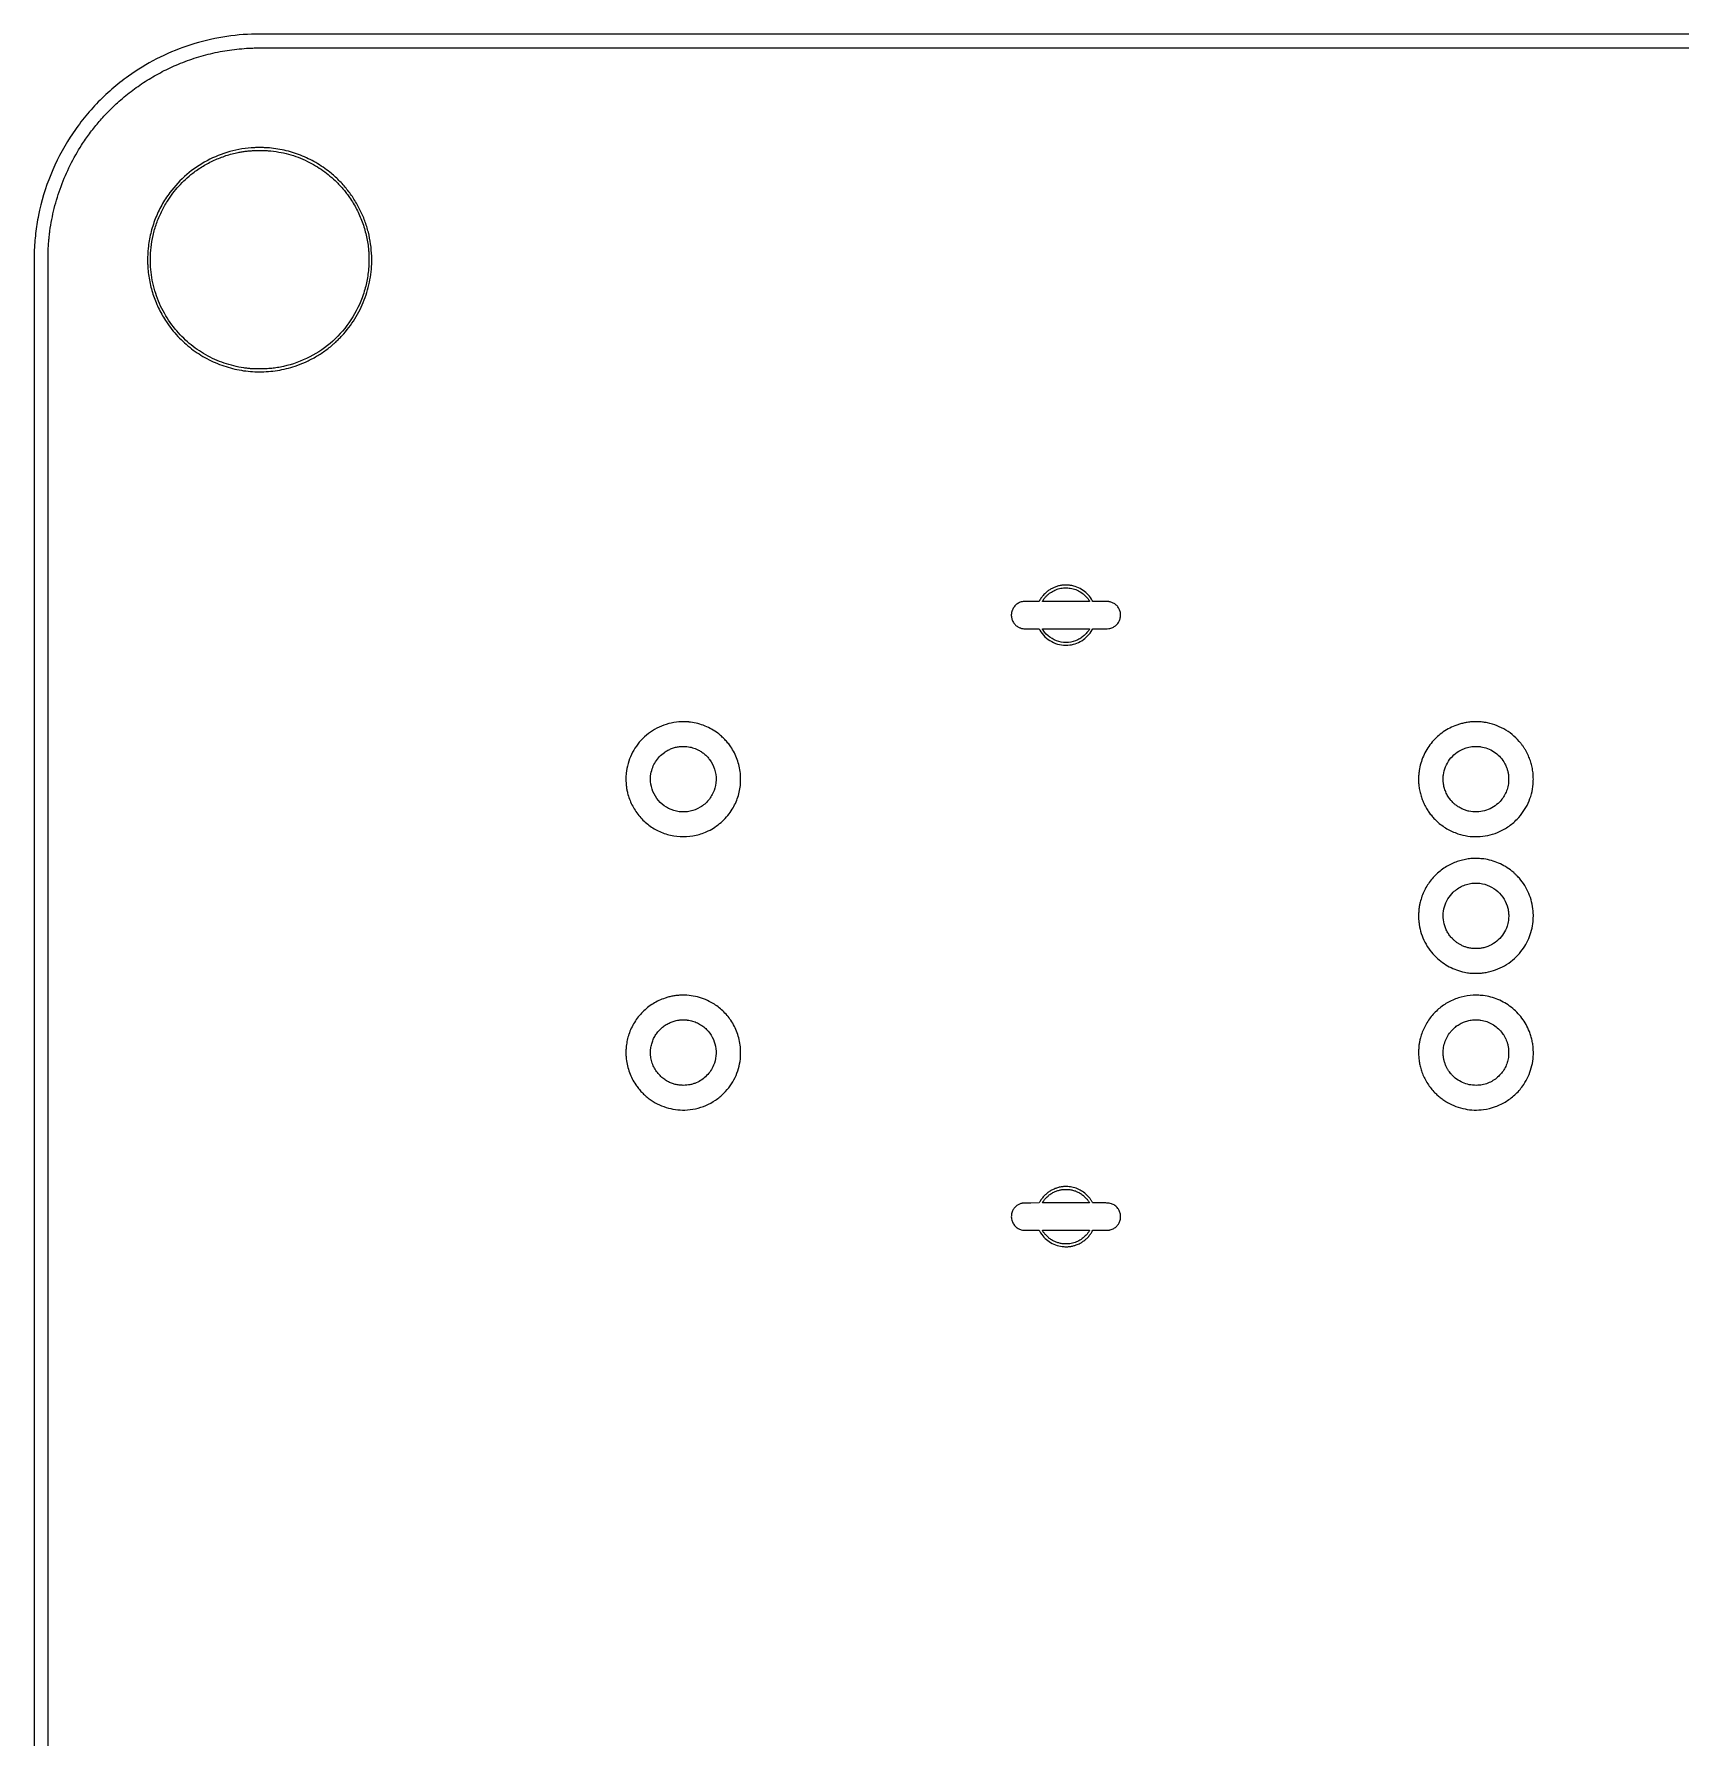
# Model space of a CAD drawing. Extents: x 0 to 24643, y 0 to 50000.
# Drawn here: x 0 to 12322, y 37256 to 50000 of the extents above; entities that cross this region are included whole.
import ezdxf

# ---------------------------------------------------------------- set-up
doc = ezdxf.new("R2010")
doc.units = 0

msp = doc.modelspace()

# ---------------------------------------------------------------- linework, layer by layer
for points in [[(23019.260842, 49998.888079, 0.000001), (20714.559307, 49999.172447, 0.000022), (17617.631839, 49999.413961, 0.000005), (12334.5, 49999.540123, 0.000007), (8235.163056, 49999.542638, 0.000011), (4780.784375, 49999.42168), (1643.872713, 49999.241196, 0.009283), (1627, 49998.92694, 0.036365), (1381.640711, 49971.856237, 0.036496), (1143.095769, 49909.534925, 0.036527), (916.340003, 49813.255972, 0.036568), (706.097452, 49685.033641, 0.047076), (466.881075, 49477.40022, 0.047014), (270.608053, 49228.59863, 0.047009), (124.252939, 48947.48573, 0.047047), (33.031162, 48644.057213, 0.010153), (20.860593, 48576.295065, 0.010365), (11.544408, 48508.558989, 0.010256), (4.962801, 48439.807866, 0.009473), (0.994476, 48369, 0.00926), (-0.020786, 48314.187031), (-0.02198, 25000)], [(104.360061, 25000), (104.361508, 48344.292403, -0.014825), (105.776363, 48392, -0.003999), (108.219493, 48428.250766, -0.004861), (111.109887, 48462.168591, -0.005066), (114.539703, 48494.755706, -0.005192), (118.603782, 48527, -0.027292), (151.174438, 48696.052375, -0.027287), (201.967183, 48860.563327, -0.027229), (270.496823, 49018.89948, -0.026908), (356.069182, 49169.5, -0.016876), (414.800274, 49254.566094, -0.01635), (479.731401, 49336.403931, -0.016331), (549.95256, 49413.918893, -0.016735), (624.531957, 49486.034248, -0.020397), (725.40562, 49570.028772, -0.02074), (832.244384, 49645.032313, -0.020741), (944.925402, 49710.923115, -0.020403), (1063.286839, 49767.640235, -0.022989), (1198.521522, 49818.556286, -0.022915), (1338.004027, 49856.902938, -0.022849), (1480.813155, 49882.415036, -0.022542), (1626, 49894.933859, -0.010234), (1669.448866, 49895.823348), (12319.950244, 49895.852033), (22970.353012, 49895.87708, -0.010187)]]:
    msp.add_lwpolyline(points, format="xyb")
for points in [[(1648, 49149.976295, 0.053657), (1464.817051, 49120.35393, 0.055229), (1294.014928, 49052.552996, 0.055351), (1142.522158, 48949.174285, 0.054343), (1016.351034, 48814.5, 0.034507), (955.18469, 48720.165017, 0.033436), (906.84922, 48617.337403, 0.033422), (872.634691, 48508.9409, 0.03441), (853.575756, 48398, 0.012334), (851.007246, 48364.566355, 0.008113), (849.62659, 48325.997086, 0.008163), (849.504595, 48288.239522, 0.014962), (850.827706, 48257.5, 0.030828), (865.785662, 48147.021449, 0.032772), (894.049024, 48041.512617, 0.033), (935.633811, 47941.268379, 0.032195), (990.345155, 47846.5, 0.041297), (1075.722259, 47738.843171, 0.041156), (1177.72192, 47646.547215, 0.041075), (1293.665819, 47572.046159, 0.040782), (1420.5, 47517.295853, 0.040678), (1551.403837, 47484.612264, 0.040466), (1686.102982, 47473.477854, 0.040415), (1821.00205, 47484.184254, 0.040347), (1952.5, 47516.452549, 0.024437), (2030.801726, 47546.836379, 0.025328), (2104.806874, 47584.396741, 0.02523), (2174.899729, 47629.398543, 0.023836), (2241.5, 47682.039777, 0.013428), (2256.983577, 47696.27393, 0.003783), (2280.355769, 47719.293599, 0.003785), (2303.380863, 47742.668409, 0.01338), (2317.643316, 47758.177987, 0.046025), (2410.593579, 47887.066525, 0.047107), (2477.562041, 48029.811368, 0.047315), (2516.406278, 48181.964098, 0.047275), (2525.969224, 48338.75, 0.026033), (2518.179216, 48429.515386, 0.02735), (2501.048525, 48517.471633, 0.027411), (2474.464994, 48602.848985, 0.026408), (2438.418967, 48685.905576, 0.026605), (2393.61372, 48764.989212, 0.0272), (2340.966708, 48838.260435, 0.027232), (2280.739011, 48905.305129, 0.026807), (2213.278793, 48965.780759, 0.038066), (2108.218634, 49037.83563, 0.038145), (1993.520661, 49093.073265, 0.038045), (1871.464775, 49130.36285, 0.03743), (1744.5, 49148.984312, 0.01148), (1724.99477, 49149.918209, 0.003651), (1695.906057, 49150.429672, 0.003613), (1666.915347, 49150.518197, 0.012235)], [(1752.5, 49127.532745, -0.02148), (1830.034284, 49117.466631, -0.023582), (1904.00528, 49100.986398, -0.023802), (1975.469865, 49077.781768, -0.022766), (2045.5, 49047.587339, -0.020041), (2105.609076, 49015.318616, -0.021556), (2161.454422, 48979.059892, -0.021503), (2214.091496, 48938.041854, -0.019742), (2264.591449, 48891.517547, -0.009544), (2292.118218, 48863.003706, -0.012541), (2316.068826, 48835.894689, -0.012737), (2338.333445, 48807.968182, -0.010384), (2360.762645, 48777, -0.032057), (2413.383227, 48689.606063, -0.031041), (2455.036163, 48595.275055, -0.031049), (2484.680247, 48496.539396, -0.032117), (2501.461007, 48396, -0.012189), (2503.996741, 48363.044515, -0.008195), (2505.356739, 48325.309416, -0.008258), (2505.471237, 48288.587544, -0.015593), (2504.151276, 48259, -0.013959), (2498.393447, 48203.666233, -0.016172), (2489.748981, 48151.410152, -0.016519), (2477.940749, 48100.822746, -0.015929), (2462.692956, 48050.5, -0.064063), (2370.793247, 47862.186324, -0.064336), (2234.330293, 47703.568689, -0.064339), (2062.03959, 47584.850911, -0.06408), (1865, 47513.626886, -0.013178), (1820.745361, 47505.000299, -0.014862), (1777.833662, 47499.108863, -0.014661), (1734.133024, 47495.719773, -0.012168), (1687.5, 47494.61238, -0.006759), (1654.793046, 47495.073913, -0.010862), (1626.93828, 47496.449656, -0.011093), (1599.594298, 47499.007093, -0.007468), (1568.5, 47503.084214, -0.046457), (1422.508603, 47538.52615, -0.046053), (1285.118461, 47600.383736, -0.046016), (1161.271683, 47686.400748, -0.046223), (1055.450729, 47793.5, -0.04986), (965.31483, 47928.887216, -0.049976), (903.846547, 48079.334723, -0.049901), (873.385379, 48239.201864, -0.049413), (875.048029, 48402.475082, -0.028921), (890.417008, 48493.783833, -0.028474), (916.274784, 48583.196899, -0.028383), (952.221193, 48669.369835, -0.028304), (997.725338, 48751, -0.022109), (1037.845102, 48808.483115, -0.021548), (1083.2111, 48862.712105, -0.021427), (1133.343363, 48913.127759, -0.021269), (1187.726944, 48959.198791, -0.029483), (1264.626643, 49011.962072, -0.028531), (1348.025645, 49055.950453, -0.0285), (1435.985265, 49090.201429, -0.029259), (1526.507133, 49113.879942, -0.008276), (1557.279184, 49119.504735, -0.010653), (1585.73666, 49123.600269, -0.009759), (1616.242219, 49126.726181, -0.005439), (1653.5, 49129.402855, -0.017561), (1669.156451, 49129.805664, -0.002373), (1702.021707, 49129.340849, -0.002575), (1734.856154, 49128.551412, -0.014242)], [(7703, 45878.382046, 0.026783), (7676.782965, 45874.564434, 0.027885), (7651.482151, 45867.998666, 0.02832), (7627.444117, 45858.777704, 0.029719), (7605, 45847.026403, 0.014204), (7593.172016, 45839.442358, 0.017681), (7582.650192, 45831.70728, 0.017076), (7572.412656, 45823.024038, 0.011856), (7561.43026, 45812.558708, 0.012933), (7550.677035, 45801.24321, 0.017684), (7541.634938, 45790.479582, 0.018322), (7533.626671, 45779.419337, 0.015669), (7526, 45767.219847), (7519.5, 45756.059227), (7463.322359, 45756.029614, 0.001468), (7439.456815, 45755.946951, 0.002746), (7420.14329, 45755.717277, 0.002241), (7405.059675, 45755.387439, 0.027971), (7399.363602, 45754.917746, 0.071285), (7372.532568, 45747.186961, 0.06774), (7348.434414, 45732.141259, 0.068071), (7329.332341, 45711.282178, 0.073285), (7317.105307, 45686.554814, 0.004667), (7314.770873, 45679.102689, 0.020924), (7313.629206, 45674.675883, 0.021641), (7312.879567, 45670.23646, 0.005229), (7312.035163, 45662.831987, 0.069158), (7312.94351, 45636.893438, 0.064024), (7320.841251, 45611.450185, 0.063686), (7334.972132, 45588.711992, 0.067041), (7354.157417, 45570.70721, 0.027595), (7361.45113, 45566.087457, 0.017331), (7370.430945, 45561.471965, 0.017373), (7379.645017, 45557.51785, 0.029296), (7387.645816, 45554.936861, 0.034354), (7398.434795, 45552.9201, 0.016933), (7412.347662, 45551.773155, 0.009865), (7433.006075, 45551.180918, 0.002153), (7468.605045, 45551.016273), (7519.710089, 45551), (7524.971736, 45541.75, 0.070661), (7563.03556, 45492.529693, 0.069598), (7613.479887, 45455.558949, 0.069481), (7672.213168, 45433.802444, 0.070025), (7734.5, 45429.04728, 0.06119), (7789.407584, 45439.37132, 0.062871), (7839.644084, 45462.633768, 0.06258), (7882.716616, 45497.767455, 0.059666), (7916.557501, 45542.994548), (7921.175042, 45551), (7972.337521, 45551.008553, 0.003516), (8017.373144, 45551.33277, 0.022935), (8039.963094, 45552.691911, 0.043568), (8055.520658, 45555.732954, 0.040591), (8070.705702, 45561.470398, 0.02836), (8081.634922, 45567.428229, 0.031211), (8091.45898, 45574.415071, 0.031032), (8100.385151, 45582.608887, 0.027415), (8108.629819, 45592.175984, 0.068585), (8121.452271, 45614.59599, 0.063186), (8128.185294, 45640.282417, 0.062877), (8128.307024, 45666.957309, 0.066623), (8121.732123, 45692.275927, 0.063972), (8109.028089, 45714.729153, 0.063469), (8091.031783, 45733.309558, 0.063308), (8068.904904, 45746.819401, 0.063072), (8044.073784, 45754.384386, 0.027161), (8036.702712, 45755.239091, 0.009179), (8025.90184, 45755.701347, 0.005145), (8008.976894, 45755.94042, 0.000959), (7977.90985, 45756), (7921.172132, 45756), (7917.42293, 45762.75, 0.057826), (7887.346901, 45804.653972, 0.057033), (7848.346817, 45838.776993, 0.057027), (7802.642207, 45863.209734, 0.057792), (7752.803592, 45876.550086, 0.021451), (7742.957392, 45877.56973, 0.005882), (7727.374087, 45878.326597, 0.005596), (7711.885634, 45878.72281, 0.026364)], [(7753, 45855.546343, -0.050325), (7794.181934, 45844.250441, -0.052025), (7831.788854, 45825.041697, -0.052145), (7864.546416, 45798.531028, -0.051007), (7891.383244, 45765.633869, -0.00278), (7893.53611, 45762.324863, -0.004334), (7895.350078, 45759.44801, -0.001356), (7896.890219, 45756.942681, -0.137986), (7897, 45756.552457, -0.413286), (7896.773119, 45756.324855, -0.00001), (7845.153125, 45756.162284, -0.000489), (7788.17908, 45756.039699, -0.000293), (7720.5, 45756, -0.000427), (7652.820927, 45756.057859, -0.000713), (7595.846875, 45756.236521, -0.000021), (7544.329992, 45756.473651, -0.412854), (7544, 45756.805179, -0.153048), (7544.631553, 45758.820101, -0.002178), (7551.983935, 45769.298772, -0.006701), (7559.310932, 45779.356586, -0.01523), (7565.175084, 45786.706227, -0.026787), (7578.748575, 45801.05997, -0.024107), (7594.246531, 45814.4231, -0.023924), (7611.090526, 45826.334623, -0.025296), (7628.692419, 45836.345105, -0.023162), (7645.487807, 45843.849515, -0.023594), (7662.803268, 45849.716829, -0.022432), (7681.386548, 45854.159612, -0.017245), (7702, 45857.387429, -0.03412), (7710.29222, 45857.824233, -0.005125), (7726.959066, 45857.393554, -0.005545), (7743.635251, 45856.606277, -0.027226)], [(7895.883279, 45548.75, -0.032932), (7890.429685, 45539.881223, -0.014422), (7882.117841, 45528.856251, -0.014095), (7872.498905, 45517.506209, -0.017119), (7862.838625, 45507.452649, -0.016631), (7849.807127, 45495.604932, -0.023172), (7837.340541, 45485.964281, -0.023365), (7824.117494, 45477.577938, -0.017342), (7808.801272, 45469.529985, -0.089686), (7738.679017, 45450.105866, -0.090241), (7666.354932, 45456.534914, -0.090001), (7600.776926, 45488.064987, -0.088622), (7550.048221, 45540.766941, -0.002844), (7547.729984, 45544.275762, -0.004431), (7545.776665, 45547.327895, -0.001401), (7544.119434, 45549.985144, -0.139605), (7544, 45550.404564, -0.413213), (7544.244447, 45550.649848, -0.000011), (7595.85721, 45550.825091, -0.000527), (7652.842614, 45550.957213, -0.000316), (7720.535184, 45551), (7897.070368, 45551)], [(4825, 44855.372627, 0.041395), (4748.102142, 44842.107087, 0.044951), (4676.628046, 44816.549358, 0.045258), (4611.293786, 44778.819188, 0.043076), (4552.637212, 44729.387472, 0.042746), (4506.023856, 44673.933537, 0.04268), (4469.492143, 44611.332855, 0.042374), (4443.907212, 44542.996903, 0.04088), (4429.826785, 44470.5, 0.02289), (4428.690912, 44452.87156, 0.005966), (4428.502399, 44424.480369, 0.005896), (4428.98651, 44396.148234, 0.02411), (4430.311068, 44379, 0.005867), (4432.432133, 44363.618506, 0.008175), (4434.716036, 44349.912367, 0.0085), (4437.369597, 44336.718051, 0.00725), (4440.604677, 44322.899329, 0.054822), (4473.190296, 44234.727661, 0.054701), (4524.177705, 44155.673392, 0.054768), (4591.028672, 44089.639551, 0.055221), (4670.445918, 44039.904981, 0.055926), (4761.713066, 44007.884358, 0.056483), (4857.49904, 43997.029221, 0.056483), (4953.285502, 44007.884422, 0.055924), (5044.554082, 44039.905117, 0.03426), (5094.504988, 44068.349391, 0.033492), (5140.505173, 44103.544582, 0.033462), (5181.431957, 44144.599386, 0.034059), (5216.25456, 44190.516297, 0.028508), (5241.675813, 44234.531594, 0.030038), (5261.434254, 44280.405973, 0.029762), (5275.698899, 44328.713009, 0.026947), (5284.700482, 44380, 0.022389), (5286.017927, 44397.510957, 0.006153), (5286.516176, 44425.160679, 0.006042), (5286.340595, 44452.719113, 0.024362), (5285.211747, 44469.5, 0.027449), (5275.772894, 44524.23518, 0.031454), (5260.672034, 44575.110735, 0.031823), (5239.493041, 44623.174371, 0.029406), (5211.883428, 44669.5, 0.022176), (5191.638093, 44696.657302, 0.019359), (5168.168256, 44723.219894, 0.019267), (5142.582856, 44748.023887, 0.021343), (5115.993617, 44769.910162, 0.032096), (5069.647807, 44800.39615, 0.032805), (5020.110092, 44824.45273, 0.032483), (4967.383079, 44842.016646, 0.030182), (4911.51812, 44853.123784, 0.011317), (4902.309115, 44854.171497, 0.010563), (4892.847944, 44854.83034, 0.007504), (4880.863763, 44855.23066, 0.002386), (4863, 44855.473848, 0.001209), (4849.839653, 44855.55837, 0.001667), (4838.01875, 44855.56629, 0.001051), (4828.079167, 44855.518922, 0.020307)], [(10746.5, 44854.50808, 0.015351), (10715.633342, 44850.282165, 0.0177), (10686.530098, 44844.317192, 0.017951), (10658.286263, 44836.395357, 0.016726), (10630, 44826.300212, 0.065337), (10532.279768, 44772.05705, 0.065375), (10451.886261, 44694.44555, 0.065307), (10394.189582, 44598.630183, 0.064965), (10363.028159, 44491.00615, 0.00851), (10360.806843, 44474.659965, 0.012627), (10359.467783, 44460.270521, 0.011569), (10358.786533, 44444.937514, 0.005765), (10358.597292, 44425.5, 0.006858), (10358.906984, 44405.534239, 0.012312), (10359.789118, 44389.168289, 0.013078), (10361.428644, 44373.555018, 0.009064), (10364.062206, 44356, 0.021959), (10371.984743, 44319.001448, 0.021767), (10383.140636, 44282.729905, 0.021708), (10397.441757, 44247.470312, 0.021559), (10414.776258, 44213.5, 0.022008), (10431.439268, 44186.860539, 0.017231), (10451.733973, 44159.455687, 0.017279), (10473.78588, 44133.614288, 0.022656), (10495.744519, 44111.6951, 0.024493), (10532.131629, 44081.650102, 0.027068), (10570.126538, 44056.368548, 0.027359), (10610.247539, 44035.568102, 0.026166), (10652.992804, 44018.92643, 0.043303), (10726.647849, 44001.494385, 0.044371), (10801.598415, 43997.205579, 0.044378), (10876.119697, 44006.208148, 0.043341), (10948.5, 44028.245438, 0.025746), (10988.980558, 44046.990193, 0.026739), (11026.793639, 44069.584855, 0.026563), (11062.205613, 44096.237168, 0.024696), (11095.506224, 44127.115963, 0.042268), (11142.258956, 44183.849714, 0.043705), (11178.216492, 44247.030147, 0.04333), (11202.886743, 44316.014676, 0.04016), (11216.087334, 44390, 0.018095), (11216.986355, 44404.940809, 0.005965), (11217.250008, 44426.943765, 0.005926), (11216.991074, 44448.887229, 0.018932), (11216.091112, 44463.5, 0.020484), (11210.099525, 44505.91565, 0.024499), (11200.889969, 44545.199041, 0.024872), (11188.023941, 44582.883873, 0.022364), (11171.069384, 44620.5, 0.011088), (11160.104234, 44641.04012, 0.013901), (11148.998346, 44659.553755, 0.01415), (11137.053596, 44677.147874, 0.012264), (11123.567744, 44694.915153, 0.04357), (11072.190874, 44748.876802, 0.043312), (11012.143699, 44793.237961, 0.043412), (10945.491732, 44826.504666, 0.044214), (10874.5, 44847.519146, 0.008268), (10852.874582, 44851.518877, 0.017062), (10835.830205, 44853.785909, 0.015824), (10817.881423, 44854.980644, 0.006153), (10793, 44855.54092, 0.002633), (10776.890257, 44855.620517, 0.005471), (10764.323719, 44855.478925, 0.006927), (10754.357781, 44855.11938, 0.013863)], [(4885.006128, 44670.533719, -0.019185), (4906.405223, 44667.185852, -0.022922), (4926.231838, 44662.346707, -0.022834), (4945.596619, 44655.694557, -0.018774), (4965.609385, 44646.898873, -0.030493), (4990.596301, 44632.836787, -0.029887), (5013.863317, 44615.753709, -0.029673), (5035.083829, 44595.889015, -0.029069), (5053.959821, 44573.52121, -0.083606), (5091.239355, 44501.207919, -0.083838), (5102.733181, 44420.744517, -0.083711), (5087.169368, 44340.865699, -0.083009), (5046.255434, 44270.246212, -0.084315), (4984.247178, 44216.751482, -0.084366), (4908.067043, 44186.742335, -0.084261), (4826.167319, 44183.563122, -0.08382), (4747.643519, 44207.559009, -0.080206), (4684.545155, 44252.977468, -0.079512), (4638.723548, 44316.068896, -0.079559), (4614.89854, 44390.274864, -0.08044), (4615.57001, 44467.916812, -0.049549), (4628.295464, 44514.221357, -0.048871), (4649.924035, 44557.345399, -0.04881), (4679.541413, 44595.499916, -0.049166), (4715.926775, 44627.086194, -0.031726), (4741.696961, 44643.000654, -0.030797), (4769.525558, 44655.703534, -0.030661), (4798.828689, 44664.939863, -0.030792), (4829, 44670.507309, -0.019829), (4841.363908, 44671.514192, -0.010284), (4856.854971, 44671.840144, -0.010283), (4872.411724, 44671.527496, -0.019044)], [(10824, 44669.52395, -0.054137), (10875.029687, 44656.063198, -0.05411), (10921.989795, 44631.960939, -0.053704), (10962.98975, 44598.148995, -0.051814), (10996.406124, 44556, -0.020625), (11001.790712, 44546.715829, -0.008787), (11008.256794, 44533.883229, -0.008842), (11014.397572, 44520.546029, -0.016466), (11018.820731, 44509.5, -0.015141), (11022.31166, 44498.882918, -0.010589), (11025.626168, 44486.727766, -0.010379), (11028.508834, 44474.090843, -0.01218), (11030.698529, 44462, -0.028352), (11032.142731, 44447.327787, -0.010524), (11032.565594, 44426.58097, -0.010519), (11032.115356, 44405.841573, -0.028479), (11030.65123, 44391.202928, -0.040006), (11020.703295, 44349.944923, -0.043037), (11004.477226, 44311.842098, -0.043135), (10982.00693, 44277.155048, -0.040548), (10953.489817, 44246.054799, -0.060929), (10906.341682, 44211.970679, -0.060278), (10852.200947, 44190.105829, -0.059823), (10794.02369, 44181.675393, -0.058367), (10735, 44187.132793, -0.033675), (10708.99374, 44194.502037, -0.0263), (10681.902431, 44205.829755, -0.026141), (10655.946727, 44220.039674, -0.031811), (10633.343035, 44236.066631, -0.017872), (10624.901403, 44243.412601, -0.008376), (10614.49003, 44253.479944, -0.008375), (10604.423113, 44263.888906, -0.017899), (10597.08182, 44272.324447, -0.036395), (10577.741332, 44300.138405, -0.034029), (10562.148193, 44331.079657, -0.033662), (10550.749816, 44364.197126, -0.033798), (10543.917189, 44398.5, -0.02481), (10542.944326, 44410.722134, -0.009507), (10542.759998, 44427.777919, -0.009596), (10543.232352, 44445.014555, -0.021761), (10544.405498, 44457.999261, -0.062407), (10560.499244, 44518.92086, -0.064587), (10591.009391, 44573.221074, -0.064421), (10634.444974, 44618.053275, -0.061553), (10688.5, 44651.165192, -0.023961), (10706.043214, 44658.146561, -0.019332), (10725.469896, 44663.98964, -0.018804), (10745.909898, 44668.472604, -0.019165), (10766.5, 44671.373658, -0.028063), (10776.545782, 44671.831419, -0.005395), (10794.775134, 44671.441853, -0.005656), (10813.061371, 44670.646454, -0.023744)], [(10761, 43833.305607, 0.026809), (10719.966573, 43828.668758, 0.023788), (10677.965693, 43819.554157, 0.023662), (10636.780712, 43806.426013, 0.025733), (10598.187999, 43789.773941, 0.054134), (10519.085438, 43739.409734, 0.05465), (10452.916672, 43673.383649, 0.054682), (10402.655798, 43594.628723, 0.05432), (10370.526927, 43506.67755, 0.014409), (10365.077674, 43481.46934, 0.016866), (10361.412532, 43457.275725, 0.016442), (10359.322032, 43432.36961, 0.01252), (10358.615233, 43405, 0.005184), (10358.80027, 43385.701645, 0.011958), (10359.436443, 43371.209653, 0.012849), (10360.730544, 43357.406643, 0.006957), (10362.994073, 43340.5, 0.041649), (10379.0019, 43272.211461, 0.040941), (10406.170244, 43207.10874, 0.040913), (10443.604562, 43147.261875, 0.041467), (10490.132614, 43094.598868, 0.03498), (10536.732762, 43055.79587, 0.03522), (10588.184245, 43023.966119, 0.035251), (10643.549501, 42999.696648, 0.035177), (10701.813864, 42983.425376, 0.009087), (10724.12447, 42979.277178, 0.018442), (10741.822915, 42976.985333, 0.016667), (10760.741598, 42975.876055, 0.006128), (10787.5, 42975.528719, 0.004605), (10812.903095, 42975.744312, 0.015129), (10829.656705, 42976.548304, 0.017496), (10845.021759, 42978.295046, 0.007932), (10865, 42981.602189, 0.04321), (10935.16951, 43000.741347, 0.041941), (11001.745254, 43031.797965, 0.042041), (11062.056368, 43073.444888, 0.043891), (11113.612135, 43124.051049, 0.037244), (11152.567442, 43177.197973, 0.038532), (11182.711584, 43234.953178, 0.038363), (11203.742299, 43296.892479, 0.036254), (11215.556196, 43362.5, 0.017233), (11216.762981, 43379.415321, 0.007442), (11217.257195, 43402.003505, 0.007416), (11217.080869, 43424.493489, 0.018191), (11216.105041, 43441, 0.036857), (11204.573709, 43508.538567, 0.039309), (11183.394278, 43572.158717, 0.039574), (11152.676673, 43631.298769, 0.038396), (11112.748571, 43685.5, 0.014873), (11101.035762, 43698.291419, 0.007874), (11085.804718, 43713.47675, 0.007872), (11070.164724, 43728.117297, 0.015456), (11057.191438, 43739.17271, 0.033363), (11009.318095, 43772.500062, 0.03377), (10957.625843, 43799.013912, 0.033865), (10902.978673, 43818.265424, 0.033979), (10846.294019, 43829.937667, 0.013011), (10825.542452, 43832.21124, 0.010911), (10803.444651, 43833.567228, 0.010964), (10781.446796, 43833.953058, 0.013633)], [(10817.40207, 43647.908666, -0.076399), (10888.733197, 43627.781704, -0.075385), (10951.092455, 43587.104029, -0.075527), (10998.497141, 43529.847754, -0.077145), (11026.336013, 43461.5, -0.011056), (11029.012169, 43448.987089, -0.015276), (11030.819415, 43437.64684, -0.014673), (11031.978737, 43425.872249, -0.009107), (11032.681079, 43412, -0.019915), (11032.515641, 43389.797872, -0.023958), (11030.531931, 43369.019975, -0.023956), (11026.569298, 43348.525428, -0.019904), (11020.459763, 43327.174364, -0.06309), (10994.069616, 43271.768702, -0.062965), (10954.682273, 43224.652937, -0.062918), (10904.778239, 43188.794303, -0.062827), (10847.5, 43166.452337, -0.011699), (10832.074729, 43162.953974, -0.021088), (10819.272507, 43160.921391, -0.019711), (10805.777496, 43159.895605, -0.008855), (10788, 43159.56242, -0.009241), (10770.075549, 43159.875254, -0.019677), (10756.253001, 43160.917798, -0.020949), (10743.107492, 43162.992311, -0.012018), (10727.450929, 43166.533667, -0.012287), (10715.097398, 43169.966626, -0.015481), (10703.855982, 43173.774256, -0.014728), (10692.433348, 43178.429562, -0.009552), (10679.5, 43184.44826, -0.020894), (10660.690289, 43194.637272, -0.023291), (10643.488515, 43206.02556, -0.023059), (10627.272599, 43219.071177, -0.0197), (10611.417507, 43234.230835, -0.031445), (10590.531126, 43258.750346, -0.033103), (10573.273174, 43285.293613, -0.033266), (10559.741004, 43313.755624, -0.032435), (10549.970869, 43344, -0.066262), (10542.547226, 43408.111195, -0.065691), (10552.107905, 43472.130004, -0.065831), (10577.914945, 43531.358843, -0.067048), (10618.102499, 43581.434906, -0.041736), (10650.942725, 43607.839477, -0.042907), (10687.420137, 43628.148171, -0.04287), (10726.858988, 43641.946684, -0.041517), (10768.5, 43649.004092, -0.019214), (10778.671574, 43649.477176, -0.007613), (10792.664968, 43649.376815, -0.007664), (10806.768178, 43648.844531, -0.017367)], [(4836.5, 42810.931509, 0.018238), (4807.730655, 42808.609523, 0.017501), (4778.805218, 42804.178463, 0.017254), (4749.852133, 42797.658052, 0.016537), (4721, 42789.076904, 0.057869), (4631.240884, 42747.064573, 0.058111), (4553.637159, 42685.649654, 0.058053), (4492.18263, 42607.962335, 0.057533), (4450.011864, 42518, 0.012864), (4443.493535, 42496.753441, 0.012964), (4438.094888, 42475.254468, 0.012729), (4433.733034, 42453.12837, 0.011428), (4430.324335, 42430, 0.02329), (4428.833261, 42410.649094, 0.007589), (4428.398968, 42381.992912, 0.007587), (4428.834409, 42353.340507, 0.02334), (4430.326577, 42334.009984, 0.027318), (4439.726714, 42281.858402, 0.02992), (4454.562481, 42232.641541, 0.030273), (4474.97767, 42186.068622, 0.029384), (4501.048206, 42141.81735, 0.022511), (4522.545232, 42112.712351, 0.020546), (4547.206084, 42084.723224, 0.020585), (4574.028351, 42058.907467, 0.02284), (4602, 42036.313627, 0.040829), (4662.828986, 41998.838182, 0.041226), (4728.746195, 41971.885826, 0.04147), (4797.81156, 41956.23535, 0.042393), (4868, 41952.356188, 0.045738), (4949.924323, 41962.312465, 0.048165), (5027.199433, 41986.947023, 0.048342), (5098.085776, 42025.807718, 0.046734), (5161.068099, 42077.945989, 0.04152), (5207.86639, 42133.17814, 0.042796), (5244.364924, 42194.848329, 0.042497), (5270.034392, 42262.244483, 0.03981), (5284.635421, 42334.5, 0.022015), (5285.989822, 42352.336454, 0.006341), (5286.51786, 42380.00139, 0.006211), (5286.352068, 42407.546822, 0.024365), (5285.211747, 42424.5, 0.027449), (5275.836591, 42478.865765, 0.030939), (5260.80676, 42529.693478, 0.03143), (5239.872646, 42577.569581, 0.0302), (5212.854666, 42623.113461, 0.027464), (5185.006028, 42659.691596, 0.026219), (5152.905029, 42693.5972, 0.026357), (5117.615925, 42723.782396, 0.028531), (5080.236501, 42749.237458, 0.035884), (5023.054694, 42778.217012, 0.037373), (4963.078139, 42798.267281, 0.037339), (4900.734357, 42809.178794, 0.035687)], [(10767.5, 42810.958522, 0.053587), (10678.171208, 42797.216935, 0.052731), (10593.288991, 42764.774559, 0.052697), (10517.021674, 42715.270391, 0.053379), (10453.152084, 42651.10778, 0.026111), (10426.803706, 42614.529795, 0.02589), (10404.330237, 42575.303247, 0.026009), (10386.125161, 42534.149816, 0.026957), (10372.535953, 42491.811951, 0.01436), (10366.00699, 42463.669433, 0.018525), (10361.722523, 42437.486621, 0.018273), (10359.348943, 42410.770036, 0.01337), (10358.594695, 42381, 0.019741), (10360.15081, 42342.960068, 0.022572), (10364.707601, 42306.841556, 0.022876), (10372.429998, 42271.711338, 0.021411), (10383.470536, 42236.63498, 0.024766), (10400.297721, 42196.53082, 0.02495), (10420.970798, 42158.389392, 0.025016), (10445.282344, 42122.59286, 0.025211), (10472.988731, 42089.5, 0.020625), (10495.562832, 42067.073979, 0.017263), (10521.252392, 42045.15597, 0.017369), (10548.186956, 42025.223793, 0.021853), (10574.5, 42008.776258, 0.039899), (10638.580423, 41978.983716, 0.040843), (10706.084344, 41960.025138, 0.040979), (10775.558857, 41952.334726, 0.040733), (10845.5, 41956.051231, 0.052983), (10933.59458, 41977.644473, 0.0529), (11015.233121, 42017.276241, 0.052886), (11086.758029, 42073.168344, 0.052895), (11144.962135, 42142.818081, 0.040762), (11178.226502, 42202.434278, 0.039122), (11201.912237, 42267.470294, 0.039336), (11215.076781, 42335.03669, 0.042315), (11217.039056, 42402.181041, 0.018076), (11213.683156, 42438.750744, 0.021234), (11207.791431, 42473.048758, 0.021493), (11199.088053, 42506.360119, 0.019422), (11187.299154, 42539.966601, 0.066952), (11131.615109, 42639.533798, 0.066664), (11051.530833, 42721.013644, 0.06666), (10952.825209, 42778.553296, 0.066934), (10842.594885, 42807.993917, 0.012109), (10830.087626, 42809.288085, 0.003273), (10810.215023, 42810.728275, 0.001618), (10789.692521, 42812.013905, 0.048169), (10784.5, 42811.822024, -0.020339), (10783.74408, 42811.751881, -0.000276), (10779.09375, 42811.513098, -0.000782), (10773.704263, 42811.247799, -0.000514)], [(4899, 42623.675713, -0.037375), (4936.247455, 42614.195657, -0.039555), (4970.938119, 42599.405505, -0.039517), (5002.89575, 42579.321977, -0.037163), (5032.00523, 42554.080236, -0.074138), (5074.478146, 42496.33183, -0.074024), (5098.286049, 42428.675568, -0.073722), (5101.409208, 42356.77003, -0.072593), (5083.600278, 42286.644899, -0.05007), (5061.655151, 42245.865079, -0.046935), (5031.619502, 42209.290701, -0.046867), (4995.242003, 42178.911681, -0.049594), (4954.5, 42156.494725, -0.023954), (4930.811283, 42147.686157, -0.027147), (4907.349694, 42141.599798, -0.026947), (4883.213134, 42138.058943, -0.022949), (4857.5, 42136.878114, -0.028677), (4826.472738, 42138.659093, -0.032867), (4797.262671, 42143.986077, -0.032846), (4768.986674, 42153.098735, -0.028573), (4740.75326, 42166.203496, -0.018276), (4725.274817, 42175.236072, -0.020335), (4711.055346, 42185.078411, -0.019807), (4697.365301, 42196.279303, -0.015722), (4683.472488, 42209.39879, -0.040228), (4657.339813, 42240.288668, -0.041883), (4636.883884, 42274.566995, -0.041683), (4622.348717, 42311.931265, -0.039089), (4613.827513, 42352, -0.025482), (4612.869262, 42363.88509, -0.007538), (4612.605876, 42382.143156, -0.007481), (4612.89033, 42400.362733, -0.026564), (4613.866515, 42412, -0.032119), (4620.865792, 42446.348535, -0.03483), (4632.07797, 42478.569922, -0.035044), (4647.580811, 42508.747804, -0.033336), (4667.380053, 42537, -0.018331), (4674.422832, 42545.118439, -0.008693), (4684.051762, 42555.076211, -0.008703), (4694.074904, 42564.744796, -0.017347), (4702.395039, 42571.973176, -0.033774), (4729.157467, 42590.801064, -0.032313), (4758.599299, 42606.164687, -0.032499), (4789.596739, 42617.52809, -0.035179), (4821, 42624.421149, -0.004611), (4831.738963, 42625.896461, -0.018903), (4838.286075, 42626.484002, -0.014208), (4845.651944, 42626.655538, -0.001812), (4861.5, 42626.516795, -0.003855), (4874.303423, 42626.259566, -0.011956), (4882.931912, 42625.813008, -0.015038), (4890.399387, 42625.020801, -0.009686)], [(10825, 42624.51355, -0.045894), (10868.886334, 42613.339514, -0.045672), (10910.073367, 42594.334563, -0.045622), (10947.165752, 42568.145189, -0.045587), (10978.904174, 42535.656965, -0.024352), (10990.132997, 42520.382469, -0.017721), (11001.151791, 42502.401789, -0.017619), (11010.956026, 42483.528865, -0.022813), (11018.520984, 42465.549071, -0.016366), (11021.998412, 42455.052676, -0.010141), (11025.424084, 42442.524183, -0.009991), (11028.424936, 42429.511272, -0.013062), (11030.617327, 42417.5, -0.027656), (11032.111631, 42402.473677, -0.010906), (11032.56925, 42381.68718, -0.010892), (11032.121064, 42360.924012, -0.028057), (11030.631731, 42346, -0.039341), (11021.220413, 42306.553539, -0.041264), (11005.850494, 42269.721538, -0.041273), (10984.644534, 42235.920675, -0.039394), (10957.8721, 42205.491258, -0.043714), (10923.958464, 42177.89098, -0.045679), (10886.240291, 42157.066681, -0.045597), (10845.304111, 42143.408595, -0.043254), (10801.836009, 42137.085831, -0.052782), (10750.116665, 42139.543, -0.053107), (10700.170199, 42152.779266, -0.05311), (10654.134319, 42176.238608, -0.052795), (10613.97233, 42208.909122, -0.018489), (10600.433274, 42223.576102, -0.0218), (10588.777883, 42238.444032, -0.021517), (10578.338304, 42254.439393, -0.017191), (10568.452036, 42272.5, -0.024056), (10558.442632, 42295.012995, -0.026317), (10550.975314, 42317.726276, -0.02607), (10545.881154, 42341.293116, -0.02274), (10542.978073, 42366.363543, -0.048353), (10544.174271, 42410.955791, -0.045704), (10553.863995, 42455.371414, -0.045423), (10571.543401, 42497.548475, -0.046458), (10596.438167, 42535.5, -0.019584), (10603.852566, 42544.081454, -0.008944), (10614.16011, 42554.719543, -0.008968), (10624.95858, 42565.09358, -0.017506), (10633.992825, 42572.896695, -0.035882), (10662.58766, 42592.698291, -0.034909), (10693.977154, 42608.41251, -0.034895), (10727.260624, 42619.612193, -0.035784), (10761.5, 42625.959266, -0.026789), (10773.622584, 42626.665469, -0.006847), (10793.28927, 42626.487091, -0.006842), (10812.941357, 42625.770507, -0.026872)], [(7697, 41378.957804, 0.031551), (7670.711162, 41374.436675, 0.028284), (7644.197838, 41366.526308, 0.028366), (7618.830183, 41355.70473, 0.03228), (7595.968001, 41342.478621, 0.030269), (7574.344148, 41326.056134, 0.02887), (7554.497131, 41306.89668, 0.029075), (7537.126079, 41285.727492, 0.031864), (7522.899239, 41263.301632), (7519.5, 41257.103264), (7458.5, 41256.748121, 0.0006), (7419.972843, 41256.477552, 0.006989), (7404.910581, 41256.143101, 0.018318), (7396.195064, 41255.507399, 0.038069), (7389.5, 41254.250727, 0.051746), (7367.679709, 41245.91163, 0.055417), (7348.575565, 41233.417976, 0.056004), (7332.847969, 41217.166517, 0.054916), (7320.999054, 41197.727456, 0.077905), (7312.451146, 41168.244424, 0.075505), (7313.196635, 41137.227987, 0.075602), (7323.112117, 41107.865891, 0.078426), (7341.221203, 41083.190944, 0.028692), (7351.324597, 41074.261855, 0.032682), (7361.970836, 41066.961668, 0.032389), (7373.563338, 41061.058898, 0.027268), (7386.5, 41056.311809), (7395.5, 41053.55566), (7457.447425, 41053.02783), (7519.394851, 41052.5), (7524.180552, 41044.194432, 0.055431), (7555.557048, 41001.474468, 0.05909), (7594.946835, 40967.71925, 0.059162), (7641.094323, 40944.144972, 0.055799), (7692.399103, 40931.447361, 0.021665), (7703.675697, 40930.454582, 0.009207), (7718.840565, 40930.059078, 0.009223), (7734.049511, 40930.223123, 0.021023), (7745.5, 40931.040601, 0.014595), (7756.587422, 40932.631337, 0.010856), (7768.723617, 40935.008181, 0.010877), (7780.709072, 40937.90143, 0.014942), (7791.337351, 40941.0557, 0.022282), (7803.474736, 40945.665023, 0.010818), (7818.566185, 40952.570411, 0.010792), (7833.243908, 40960.069624, 0.023971), (7844, 40966.544435, 0.029931), (7865.814879, 40983.11581, 0.028483), (7885.879854, 41002.433835, 0.028985), (7903.265227, 41023.521725, 0.034223), (7917.064824, 41045.382352), (7921.127655, 41052.914577), (7982.813828, 41053.234115, 0.000573), (8022.129657, 41053.482807, 0.007077), (8037.093953, 41053.806458, 0.019084), (8045.661899, 41054.441141, 0.040673), (8052.175433, 41055.716844, 0.029704), (8065.977889, 41060.507817, 0.033653), (8078.529144, 41066.738341, 0.034449), (8089.874093, 41074.448633, 0.034258), (8100.075335, 41083.656813, 0.026833), (8108.697257, 41093.599484, 0.033127), (8115.566019, 41103.759173, 0.032782), (8121.087029, 41114.826839, 0.025393), (8125.661526, 41127.5, 0.015898), (8127.216766, 41133.257296, 0.032817), (8127.988864, 41137.853506, 0.021659), (8128.318292, 41143.575346, 0.003683), (8128.392952, 41154.5, 0.00413), (8128.304959, 41164.50771, 0.01654), (8127.998036, 41170.625225, 0.024894), (8127.3668, 41175.343954, 0.022039), (8126.251674, 41180.175433, 0.028866), (8121.659925, 41193.641653, 0.034795), (8115.775874, 41205.641402, 0.035094), (8108.332065, 41216.625002, 0.030266), (8099.072959, 41227.048921, 0.035032), (8086.908171, 41237.588939, 0.041004), (8073.987883, 41245.724673, 0.04115), (8059.953845, 41251.62093, 0.035726), (8044.465912, 41255.477983, 0.029561), (8037.501624, 41256.272154, 0.007852), (8026.324398, 41256.705318, 0.00477), (8008.954134, 41256.939649, 0.000987), (7978.389334, 41257), (7921.040648, 41257), (7918.873257, 41261.248437, 0.017328), (7915.124373, 41268.007595, 0.008825), (7909.974431, 41276.245679, 0.00868), (7904.276504, 41284.687817, 0.011526), (7898.788049, 41292.150624, 0.047585), (7869.542107, 41323.401697, 0.047292), (7834.858487, 41348.63263, 0.047263), (7796.030562, 41366.909579, 0.047405), (7754.5, 41377.547308, 0.02529), (7743.146598, 41378.748894, 0.007587), (7725.769754, 41379.439107, 0.007583), (7708.382608, 41379.601834, 0.025361)], [(7743.789414, 41357.944588, -0.036881), (7770.523019, 41353.024923, -0.032995), (7797.290506, 41344.104407, -0.032765), (7822.845197, 41331.66042, -0.035031), (7845.960895, 41316.226777, -0.020563), (7854.767787, 41308.811096, -0.011324), (7864.94139, 41299.071288, -0.011324), (7874.575946, 41288.972639, -0.022432), (7881.659119, 41280.466627, -0.008707), (7886.445585, 41273.930856, -0.006071), (7891.626289, 41266.399558, -0.001883), (7896.59525, 41258.924144, -0.14676), (7897, 41257.574894, -0.413248), (7896.763947, 41257.338061, -0.00001), (7845.153125, 41257.168875, -0.000509), (7788.179079, 41257.041311, -0.000305), (7720.5, 41257, -0.000304), (7652.820921, 41257.041098, -0.000506), (7595.846875, 41257.168004, -0.00001), (7544.234842, 41257.336317, -0.413253), (7544, 41257.57193, -0.13944), (7544.45435, 41259.16945, -0.005062), (7547.871933, 41264.568729, -0.009124), (7552.062308, 41270.791003, -0.006816), (7556.898289, 41277.5, -0.022896), (7564.736605, 41287.114443, -0.012119), (7575.268771, 41298.329639, -0.012115), (7586.264634, 41308.956401, -0.024306), (7595.533373, 41316.69231, -0.029149), (7617.687364, 41331.481248, -0.032244), (7640.695558, 41343.049277, -0.032444), (7664.868157, 41351.505932, -0.030257), (7690.5, 41357.000662, -0.021683), (7702.236766, 41358.265126, -0.011563), (7716.82733, 41358.861293, -0.01155), (7731.562277, 41358.78191, -0.019947)], [(7897, 41052.42807, -0.13927), (7896.548922, 41050.840039, -0.005105), (7893.170702, 41045.496069, -0.009249), (7889.055906, 41039.382774, -0.007194), (7884.364403, 41032.884615, -0.049125), (7857.376099, 41003.201362, -0.049277), (7825.141947, 40979.387923, -0.04911), (7788.763368, 40962.276852, -0.048129), (7749.5, 40952.446215, -0.024943), (7736.741586, 40951.175462, -0.012298), (7720.444216, 40950.771153, -0.012294), (7704.170705, 40951.167943, -0.025321), (7691.5, 40952.434089, -0.029919), (7666.042178, 40957.861516, -0.031214), (7641.782257, 40966.232896, -0.031294), (7618.810247, 40977.535836, -0.030409), (7597.197294, 40991.715077, -0.021922), (7588.987021, 40998.426053, -0.009814), (7578.768473, 41007.92116, -0.009833), (7568.886016, 41017.855359, -0.020871), (7561.722608, 41026, -0.013543), (7556.521373, 41032.805566, -0.007285), (7550.46228, 41041.457974, -0.002603), (7544.560777, 41050.250383, -0.14754), (7544, 41052.10944, -0.412701), (7544.384985, 41052.49642, -0.00003), (7593.797487, 41052.748739, -0.000831), (7650.133883, 41052.93939, -0.000431), (7720.5, 41053, -0.000304), (7788.179079, 41052.958902, -0.000506), (7845.153125, 41052.831996, -0.00001), (7896.765158, 41052.663683, -0.413253)]]:
    msp.add_lwpolyline(points, format="xyb", close=True)

doc.saveas('drawing.dxf')
